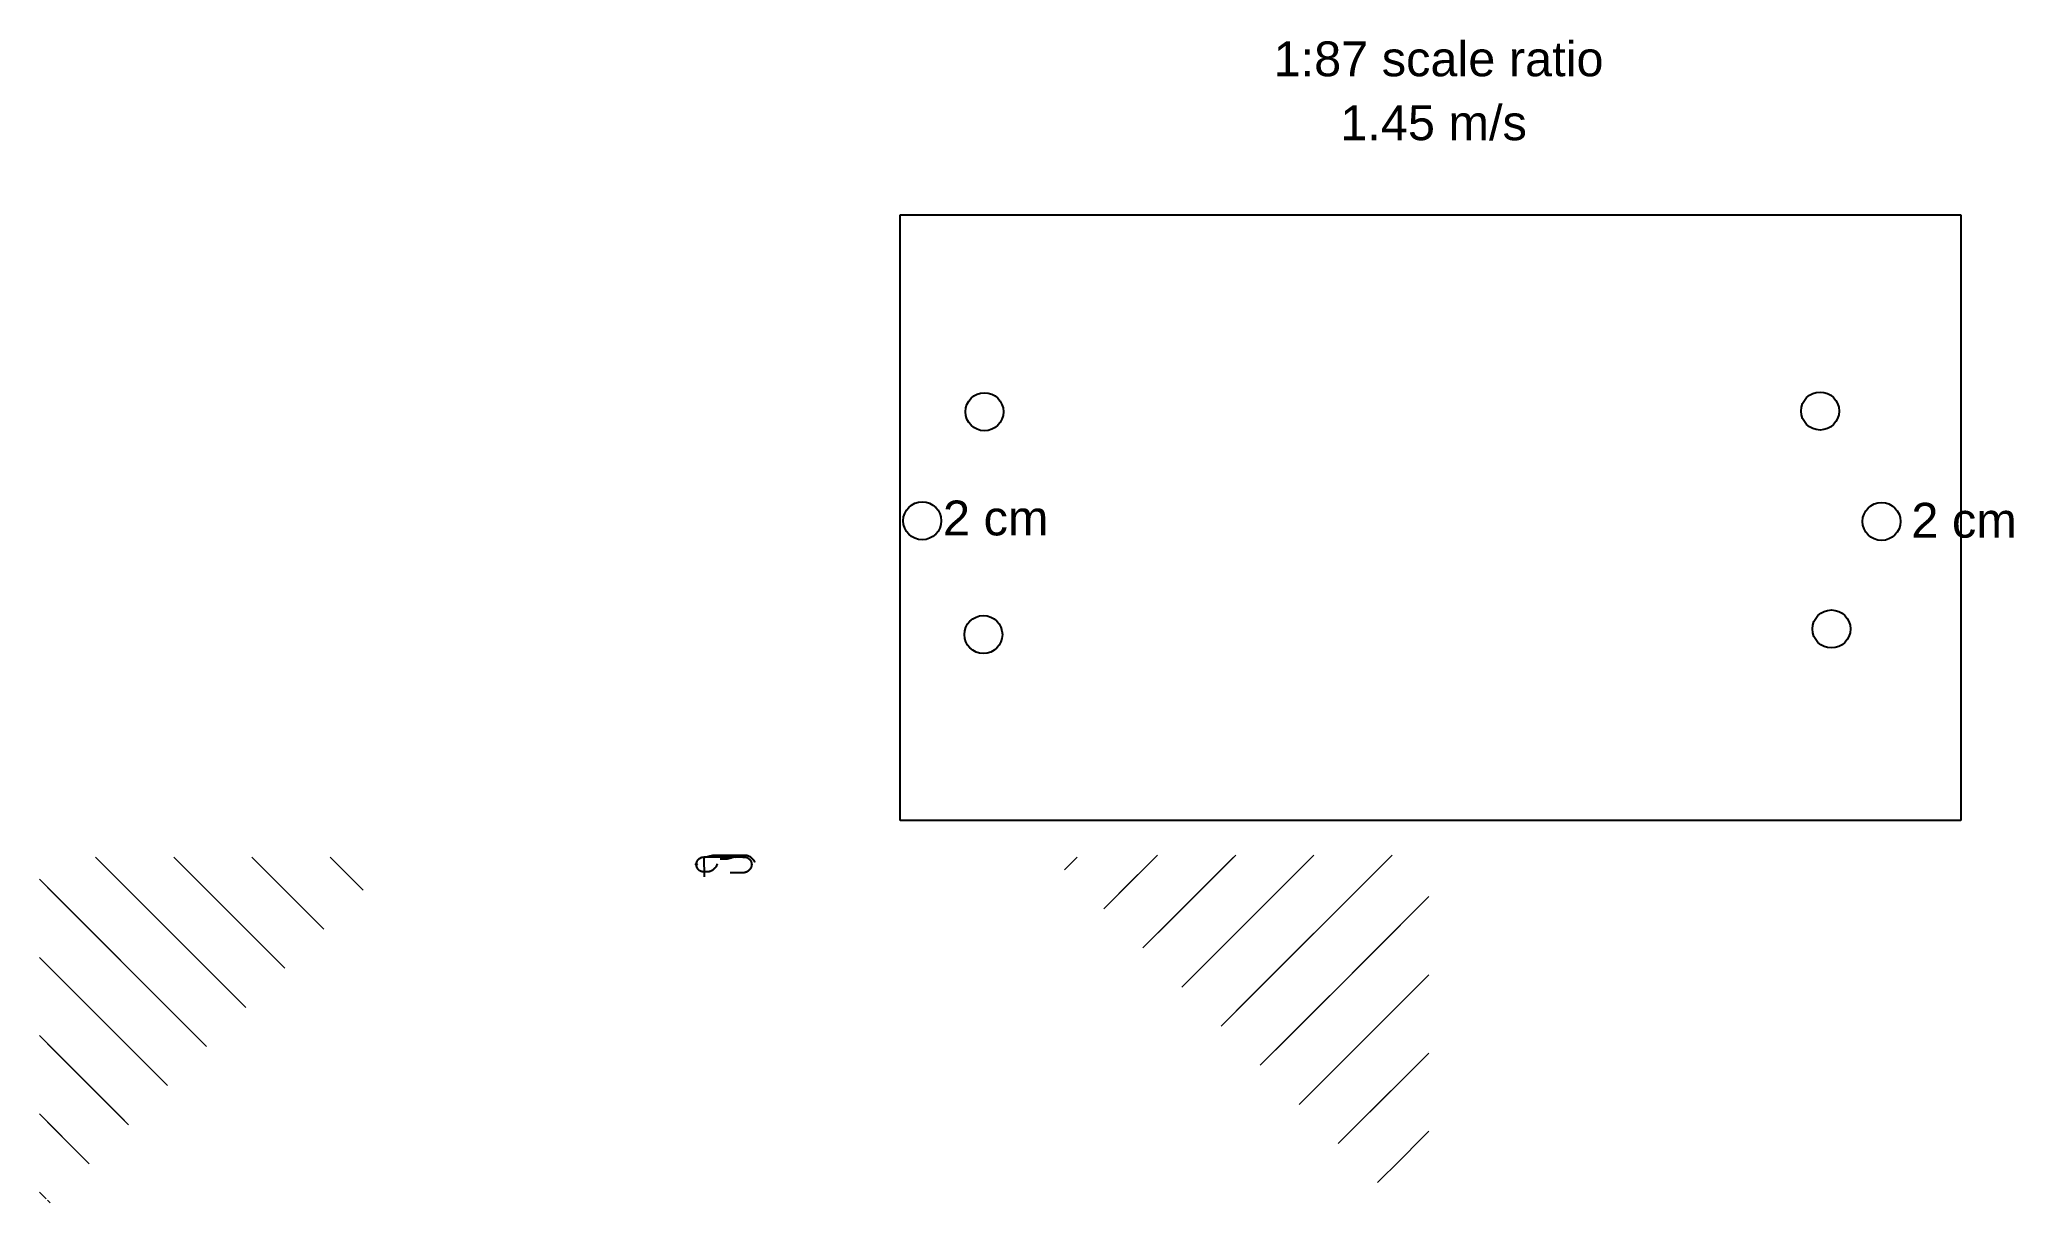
# Model space of a CAD drawing. Header units: millimetres. Extents: x -3814 to 7521, y -2000 to 4694.
import ezdxf

# ---------------------------------------------------------------- set-up
doc = ezdxf.new("R2010")
doc.units = ezdxf.units.MM
doc.layers.add('AdditionalProps', color=7, linetype='Continuous')
doc.layers.add('Switches', color=255, linetype='Continuous', lineweight=0)
doc.layers.add('Tracks', color=7, linetype='Continuous', lineweight=25)
doc.styles.get("Standard").update_dxf_attribs({"font": 'arial.ttf'})
picture_1 = doc.add_image_def('image1.jpg', size_in_pixel=(1322, 755))

# ---------------------------------------------------------------- blocks, each defined once
blk = doc.blocks.new('Switch')
at = {"layer": 'Switches', "lineweight": 0}
h = blk.add_hatch(dxfattribs=at)
h.set_pattern_fill('ANSI31', color=256, scale=100)
h.set_pattern_definition([(45, (-89845.7, -4705597.04), (-224.506403, 224.506403), [])])
h.paths.add_polyline_path([(4000, -2000), (4000, 0), (2000, 0)], is_closed=False)
at = {"layer": 'AdditionalProps', "lineweight": 0}
blk.add_line((0, 0), (0, 0), dxfattribs=at)
blk.add_line((0, 0), (0, 0), dxfattribs=at)
blk.add_circle((0, 0), 0.5, dxfattribs=at)
at = {"layer": 'Switches', "color": 0, "linetype": 'ByBlock', "lineweight": 0, "transparency": 16777216}
blk.add_lwpolyline([(4, 0), (8, -4), (8, 0), (0, 0)], close=True, dxfattribs=at)
at = {"lineweight": 0}
blk.add_attdef('NAME', (-4, -3), '', height=2, dxfattribs=at)
at = {"layer": 'AdditionalProps', "color": 7, "lineweight": 0, "true_color": 0xffffff}
blk.add_attdef('type', (-4, -5), '', height=2, dxfattribs=at)

msp = doc.modelspace()

# ---------------------------------------------------------------- linework, layer by layer
msp.add_lwpolyline([(0, 0), (2, -113)])
at = {"color": 3}
for centre in [(1612, 2557), (6410, 2561), (1606, 1278), (6475, 1310)]:
    msp.add_circle(centre, 109, dxfattribs=at)
at = {"color": 1}
for centre in [(1255, 1931), (6763, 1927)]:
    msp.add_circle(centre, 109, dxfattribs=at)
msp.add_circle((-42, -41), 3.85)
at = {"layer": 'Tracks'}
for points in [[(77, -40), (77, -41), (77, -42), (76, -43), (76, -43), (76, -44), (75, -45), (75, -46), (75, -47), (74, -48), (74, -49), (73, -50), (73, -50), (73, -51), (72, -52), (72, -53), (71, -54), (71, -55), (70, -55), (70, -56), (69, -57), (69, -58), (68, -59), (67, -59), (67, -60), (66, -61), (66, -62), (65, -62), (64, -63), (64, -64), (63, -64), (62, -65), (62, -66), (61, -66), (60, -67), (60, -68), (59, -68), (58, -69), (57, -69), (57, -70), (56, -71), (55, -71), (54, -72), (54, -72), (53, -73), (52, -74), (51, -74), (51, -75), (50, -75), (49, -76), (48, -76), (47, -77), (47, -77), (46, -78), (45, -78), (44, -79), (43, -79), (42, -80), (42, -80), (41, -80), (40, -81), (39, -81), (38, -82), (37, -82), (36, -82), (35, -83), (34, -83), (34, -83), (33, -83), (32, -83), (31, -84), (30, -84), (29, -84), (28, -84), (27, -84), (26, -84), (25, -84), (24, -84), (23, -84), (22, -84), (21, -84), (20, -84), (19, -84), (18, -84), (17, -84), (16, -84), (15, -84), (14, -84), (13, -84), (13, -84), (12, -84), (11, -84), (10, -84), (9, -84), (8, -84), (7, -84), (6, -84), (5, -84), (4, -84), (3, -84), (2, -84), (1, -84), (0, -84), (-1, -84), (-2, -84), (-3, -84), (-4, -84), (-5, -84), (-6, -84), (-7, -84), (-8, -84), (-9, -83), (-10, -83), (-10, -83), (-11, -83), (-12, -83), (-13, -82), (-14, -82), (-15, -82), (-16, -81), (-17, -81), (-18, -80), (-19, -80), (-19, -80), (-20, -79), (-21, -79), (-22, -78), (-23, -78), (-24, -77), (-24, -77), (-25, -76), (-26, -76), (-27, -75), (-27, -74), (-28, -74), (-29, -73), (-29, -72), (-30, -72), (-31, -71), (-31, -70), (-32, -70), (-33, -69), (-33, -68), (-34, -67), (-34, -67), (-35, -66), (-36, -65), (-36, -64), (-37, -63), (-37, -62), (-37, -62), (-38, -61), (-38, -60), (-39, -59), (-39, -58), (-39, -57), (-40, -56), (-40, -55), (-40, -54), (-41, -54), (-41, -53), (-41, -52), (-41, -51), (-41, -50), (-42, -49), (-42, -48), (-42, -47), (-42, -46), (-42, -45), (-42, -44), (-42, -43), (-42, -42), (-42, -41), (-42, -40), (-42, -39), (-42, -38), (-42, -37), (-42, -36), (-42, -35), (-41, -35), (-41, -34), (-41, -33), (-41, -32), (-41, -31), (-40, -30), (-40, -29), (-40, -28), (-39, -27), (-39, -26), (-39, -25), (-38, -25), (-38, -24), (-37, -23), (-37, -22), (-37, -21), (-36, -20), (-36, -19), (-35, -19), (-34, -18), (-34, -17), (-33, -16), (-33, -16), (-32, -15), (-31, -14), (-31, -13), (-30, -13), (-29, -12), (-29, -11), (-28, -11), (-27, -10), (-27, -9), (-26, -9), (-25, -8), (-24, -8), (-24, -7), (-23, -7), (-22, -6), (-21, -6), (-20, -5), (-19, -5), (-19, -4), (-18, -4), (-17, -3), (-16, -3), (-15, -3), (-14, -2), (-13, -2), (-12, -2), (-11, -2), (-10, -1), (-10, -1), (-9, -1), (-8, -1), (-7, -1), (-6, 0), (-5, 0), (-4, 0), (-3, 0), (-2, 0), (-1, 0), (0, 0)], [(0, 0), (1, 0), (2, 0), (3, 0), (4, 0), (5, 0), (6, 0), (7, 0), (8, 0), (9, 0), (9, 0), (10, 1), (11, 1), (12, 1), (13, 1), (14, 1), (15, 1), (16, 1), (17, 2), (18, 2), (19, 2), (20, 2), (21, 2), (22, 3), (23, 3), (23, 3), (24, 3), (25, 4), (26, 4), (27, 4), (28, 4), (29, 5), (30, 5), (31, 5), (32, 5), (33, 6), (34, 6), (35, 6), (36, 6), (36, 7), (37, 7), (38, 7), (39, 7), (40, 8), (41, 8), (42, 8), (43, 8), (44, 9), (45, 9), (46, 9), (47, 9), (48, 10), (48, 10), (49, 10), (50, 10), (51, 10), (52, 11), (53, 11), (54, 11), (55, 11), (56, 11), (57, 11), (58, 12), (59, 12), (60, 12), (61, 12), (62, 12), (62, 12), (63, 12), (64, 12), (65, 12), (66, 12), (67, 12), (68, 12), (69, 12), (70, 12), (71, 12), (72, 12), (73, 12), (74, 12), (75, 12), (76, 12), (77, 12), (78, 12), (79, 12), (80, 12), (81, 12), (82, 12), (83, 12), (84, 12), (85, 12), (85, 12), (86, 12), (87, 12), (88, 12), (89, 12), (90, 12), (91, 12), (92, 12), (93, 12), (94, 12), (95, 12), (96, 12), (97, 12), (98, 12), (99, 12), (100, 12), (101, 12), (102, 12), (103, 12), (104, 12), (105, 12), (106, 12), (107, 12), (108, 12), (109, 12), (110, 12), (111, 12), (111, 12), (112, 12), (113, 12), (114, 12), (115, 12), (116, 12), (117, 12), (118, 12), (119, 12), (120, 12), (121, 12), (122, 12), (123, 12), (124, 12), (125, 12), (126, 12), (127, 12), (128, 12), (129, 12), (130, 12), (131, 12), (132, 12), (133, 12), (134, 12), (135, 12), (136, 12), (136, 12), (137, 12), (138, 12), (139, 12), (140, 12), (141, 12), (142, 12), (143, 12), (144, 12), (145, 12), (146, 12), (147, 12), (148, 12), (149, 12), (150, 12), (151, 12), (152, 12), (153, 12), (154, 12), (155, 12), (156, 12), (157, 12), (158, 12), (158, 12), (159, 12), (160, 12), (161, 12), (162, 12), (163, 12)], [(186, 0), (185, 0), (184, 0), (183, 0), (183, 0), (182, 0), (181, 0), (180, 0), (179, 0), (178, 0), (177, 0), (176, 0), (175, 0), (174, 0), (173, 0), (172, 0), (171, 0), (170, 0), (169, 0), (168, 0), (167, 0), (166, 0), (165, 0), (164, 0), (163, 0), (162, 0), (161, 0), (161, 0), (160, 0), (159, 0), (158, 0), (157, 0), (156, 0), (155, 0), (154, 0), (153, 0), (152, 0), (151, 0), (150, 0), (149, 0), (148, 0), (147, 0), (146, 0), (145, 0), (144, 0), (143, 0), (142, 0), (141, 0), (140, 0), (139, 0), (138, 0), (137, 0), (136, 0), (136, 0), (135, 0), (134, 0), (133, 0), (132, 0), (131, 0), (130, 0), (129, 0), (128, 0), (127, 0), (126, 0), (125, 0), (124, 0), (123, 0), (122, 0), (121, 0), (120, 0), (119, 0), (118, 0), (117, 0), (116, 0), (115, 0), (114, 0), (113, 0), (112, 0), (111, 0), (111, 0), (110, 0), (109, 0), (108, 0), (107, 0), (106, 0), (105, 0), (104, 0), (103, 0), (102, 0), (101, 0), (100, 0), (99, 0), (98, 0), (97, 0), (96, 0), (95, 0), (94, 0), (93, 0), (92, 0), (91, 0), (90, 0), (89, 0), (88, 0), (87, 0), (86, 0), (85, 0), (85, 0), (84, 0), (83, 0), (82, 0), (81, 0), (80, 0), (79, 0), (78, 0), (77, 0), (76, 0), (75, 0), (74, 0), (73, 0), (72, 0), (71, 0), (70, 0), (69, 0), (68, 0), (67, 0), (66, 0), (65, 0), (64, 0), (63, 0), (62, 0), (61, 0), (60, 0), (60, 0), (59, 0), (58, 0), (57, 0), (56, 0), (55, 0), (54, 0), (53, 0), (52, 0), (51, 0), (50, 0), (49, 0), (48, 0), (47, 0), (46, 0), (45, 0), (44, 0), (43, 0), (42, 0), (41, 0), (40, 0), (39, 0), (38, 0), (37, 0), (36, 0), (35, 0), (34, 0), (34, 0), (33, 0), (32, 0), (31, 0), (30, 0), (29, 0), (28, 0), (27, 0), (26, 0), (25, 0), (24, 0), (23, 0), (22, 0), (21, 0), (20, 0), (19, 0), (18, 0), (17, 0), (16, 0), (15, 0), (14, 0), (13, 0), (12, 0), (11, 0), (11, 0), (10, 0), (9, 0), (8, 0), (7, 0), (6, 0), (5, 0), (4, 0), (0, 0)], [(163, 12), (164, 12), (165, 12), (166, 12), (167, 12), (168, 12), (169, 12), (170, 12), (171, 12), (172, 12), (173, 12), (174, 12), (175, 12), (176, 12), (177, 12), (178, 12), (179, 12), (180, 12), (180, 12), (181, 12), (182, 12), (183, 12), (184, 12), (185, 12), (186, 12), (187, 12), (188, 12), (189, 12), (190, 12), (191, 12), (192, 12), (193, 12), (194, 12), (195, 12), (196, 12), (197, 12), (198, 12), (199, 12), (200, 12), (201, 12), (202, 12), (203, 12), (204, 12), (205, 12), (205, 12), (206, 12), (207, 12), (208, 12), (209, 12), (210, 12), (211, 12), (212, 12), (213, 12), (214, 12), (215, 12), (216, 12), (217, 12), (218, 12), (219, 12), (220, 12), (221, 12), (222, 12), (223, 12), (224, 12), (225, 12), (226, 12), (227, 12), (227, 12), (228, 12), (229, 12), (230, 12), (231, 12), (232, 12), (233, 12), (234, 12), (235, 12), (236, 12), (237, 12), (238, 12), (239, 12), (240, 12), (241, 12), (242, 12), (243, 12), (244, 12), (245, 11), (246, 11), (246, 11), (247, 11), (248, 11), (249, 10), (250, 10), (251, 10), (252, 9), (253, 9), (254, 9), (255, 8), (256, 8), (256, 8), (257, 7), (258, 7), (259, 6), (260, 6), (261, 6), (261, 5), (262, 5), (263, 4), (264, 4), (265, 3), (266, 3), (266, 2), (267, 2), (268, 1), (269, 0), (269, 0), (270, -1), (271, -1), (272, -2), (272, -2), (273, -3), (274, -4), (275, -4), (275, -5), (276, -5), (277, -6), (278, -7), (278, -7), (279, -8), (280, -9), (280, -9), (281, -10), (282, -11), (282, -11), (283, -12), (283, -13), (284, -14), (285, -14), (285, -15), (286, -16), (286, -17), (287, -18), (287, -19), (288, -19), (288, -20), (289, -21), (289, -22), (289, -23), (290, -24), (290, -25), (290, -26), (291, -26), (291, -27), (291, -28)], [(163, 12), (164, 12), (165, 12), (166, 12), (167, 12), (168, 12), (169, 12), (170, 12), (171, 12), (172, 12), (173, 12), (174, 12), (175, 12), (176, 12), (177, 11), (177, 11), (178, 11), (179, 11), (180, 11), (181, 11), (182, 10), (183, 10), (184, 10), (185, 10), (186, 10), (187, 9), (188, 9), (189, 9), (190, 9), (190, 8), (191, 8), (192, 8), (193, 8), (194, 7), (195, 7), (196, 7), (197, 7), (198, 6), (199, 6), (200, 6), (201, 6), (202, 5), (202, 5), (203, 5), (204, 5), (205, 4), (206, 4), (207, 4), (208, 4), (209, 3), (210, 3), (211, 3), (212, 3), (213, 2), (214, 2), (214, 2), (215, 2), (216, 2), (217, 1), (218, 1), (219, 1), (220, 1), (221, 1), (222, 1), (223, 1), (224, 0), (225, 0), (226, 0), (227, 0), (228, 0), (229, 0), (230, 0), (231, 0), (231, 0), (232, 0), (233, 0)], [(186, 0), (185, 0), (184, 0), (184, 0), (183, 0), (182, 0), (181, 0), (180, 0), (179, 0), (178, 0), (177, 0), (176, -1), (175, -1), (174, -1), (173, -1), (172, -1), (171, -1), (170, -1), (169, -2), (168, -2), (167, -2), (167, -2), (166, -2), (165, -3), (164, -3), (163, -3), (162, -3), (161, -4), (160, -4), (159, -4), (158, -4), (157, -5), (156, -5), (155, -5), (155, -5), (154, -6), (153, -6), (152, -6), (151, -6), (150, -7), (149, -7), (148, -7), (147, -7), (146, -8), (145, -8), (144, -8), (143, -8), (142, -9), (141, -9), (141, -9), (140, -9), (139, -10), (138, -10), (137, -10), (136, -10), (135, -10), (134, -11), (133, -11), (132, -11), (131, -11), (130, -11), (129, -11), (128, -11), (127, -12), (127, -12), (126, -12), (125, -12), (124, -12), (123, -12), (122, -12), (121, -12), (120, -12), (119, -12), (118, -12), (117, -12), (116, -12), (115, -12), (114, -12), (113, -12), (112, -12), (111, -12), (110, -12), (109, -12), (108, -12), (107, -12), (106, -12), (106, -12), (105, -12), (104, -12), (103, -12), (102, -12), (101, -12), (100, -12), (99, -12), (98, -12), (97, -12), (96, -12), (95, -12), (94, -12)], [(233, 0), (234, 0), (235, 0), (236, 0), (237, 0), (238, 0), (239, 0), (240, -1), (241, -1), (242, -1), (243, -1), (244, -1), (245, -2), (246, -2), (247, -2), (247, -2), (248, -3), (249, -3), (250, -3), (251, -4), (252, -4), (253, -5), (254, -5), (254, -6), (255, -6), (256, -7), (257, -7), (258, -8), (258, -8), (259, -9), (260, -9), (261, -10), (261, -11), (262, -11), (263, -12), (264, -13), (264, -13), (265, -14), (265, -15), (266, -16), (267, -16), (267, -17), (268, -18), (268, -19), (269, -19), (269, -20), (270, -21), (270, -22), (271, -23), (271, -24), (272, -25), (272, -25), (272, -26), (273, -27), (273, -28), (273, -29), (274, -30), (274, -31), (274, -32), (274, -33), (275, -34), (275, -35), (275, -35), (275, -36), (275, -37), (275, -38), (275, -39), (276, -40), (276, -41), (276, -42), (276, -43), (276, -44), (275, -45), (275, -46), (275, -47), (275, -48), (275, -49), (275, -50), (275, -51), (274, -52), (274, -53), (274, -54), (274, -54), (273, -55), (273, -56), (273, -57), (272, -58), (272, -59), (272, -60), (271, -61), (271, -62), (270, -62), (270, -63), (269, -64), (269, -65), (268, -66), (268, -67), (267, -67), (267, -68), (266, -69), (266, -70), (265, -70), (264, -71), (264, -72), (263, -73), (263, -73), (262, -74), (261, -75), (261, -75), (260, -76), (259, -77), (258, -77), (258, -78), (257, -78), (256, -79), (255, -80), (255, -80), (254, -81), (253, -81), (252, -82), (252, -82), (251, -83), (250, -83), (249, -84), (248, -84), (247, -85), (247, -85), (246, -85), (245, -86), (244, -86), (243, -87), (242, -87), (241, -87), (240, -88), (240, -88), (239, -88), (238, -88), (237, -89), (236, -89), (235, -89), (234, -89), (233, -90), (232, -90), (231, -90), (230, -90), (229, -90), (228, -90), (227, -90), (226, -90), (226, -90), (225, -91), (224, -91), (223, -91), (222, -91), (221, -91), (220, -91), (219, -91), (218, -91), (217, -91), (216, -91), (215, -91), (214, -91), (213, -91), (212, -91), (211, -91), (210, -91), (209, -91), (208, -91), (207, -91), (206, -91), (205, -91), (204, -91), (203, -91), (202, -91), (201, -91), (201, -91), (200, -91), (199, -91), (198, -91), (197, -91), (196, -91), (195, -91), (194, -91), (193, -91), (192, -91), (191, -91), (190, -91), (189, -91), (188, -91), (187, -91), (186, -91), (185, -91), (184, -91), (183, -91), (182, -91), (181, -91), (180, -91), (179, -91), (179, -91), (178, -91), (177, -91), (176, -91), (175, -91), (174, -91), (173, -91), (172, -91), (171, -91), (170, -91), (169, -91), (168, -91), (167, -91), (166, -91), (165, -91), (164, -91), (163, -91), (162, -91), (161, -91), (160, -91), (159, -91), (158, -91), (157, -91), (157, -91), (156, -91), (155, -91), (154, -91), (153, -91), (152, -91)], [(233, 0), (232, 0), (231, 0), (230, 0), (230, 0), (229, 0), (228, 0), (227, 0), (226, 0), (225, 0), (224, 0), (223, 0), (222, 0), (221, 0), (220, 0), (219, 0), (218, 0), (217, 0), (216, 0), (215, 0), (214, 0), (213, 0), (212, 0), (211, 0), (210, 0), (209, 0), (208, 0), (208, 0), (207, 0), (206, 0), (205, 0), (204, 0), (203, 0), (202, 0), (201, 0), (200, 0), (199, 0), (198, 0), (197, 0), (196, 0), (195, 0), (194, 0), (193, 0), (192, 0), (191, 0), (190, 0), (189, 0), (186, 0)]]:
    msp.add_lwpolyline(points, dxfattribs=at)

# ---------------------------------------------------------------- block references
at = {"layer": 'Switches', "lineweight": 0}
ref = msp.add_blockref('Switch', (186, 0), dxfattribs=dict(at, xscale=-1))
ref.add_attrib('NAME', '10W2', (177, 3), dxfattribs={"layer": '0', "lineweight": 0, "height": 2})
ref = msp.add_blockref('Switch', (233, 0), dxfattribs=dict(at, xscale=-1))
ref.add_attrib('NAME', '10W4', (224, 3), dxfattribs={"layer": '0', "lineweight": 0, "height": 2})
ref = msp.add_blockref('Switch', (0, 0), dxfattribs=at)
ref.add_attrib('NAME', '10W1', (6, 3), dxfattribs={"layer": '0', "lineweight": 0, "height": 2})
ref = msp.add_blockref('Switch', (163, 12), dxfattribs=at)
ref.add_attrib('NAME', '10W3', (170, 15), dxfattribs={"layer": '0', "lineweight": 0, "height": 2})

# ---------------------------------------------------------------- texts
at = {"color": 1, "char_height": 200, "attachment_point": 1}
for s, width, insert in [('1:87 scale ratio', 2617.14, (3272, 4683)), ('1.45 m/s', 1298.1, (3655, 4316)), ('2 cm', 1298.1, (1374, 2047)), ('2 cm', 1298.1, (6934, 2034))]:
    msp.add_mtext_dynamic_manual_height_columns(s, width=width, gutter_width=12.5, heights=[0], dxfattribs=dict(at, insert=insert))

# ---------------------------------------------------------------- pictures from other files: only their frames are drawn
image = msp.add_image(picture_1, insert=(1128, 210), size_in_units=(6090, 3478), dxfattribs=dict(fade=49))
image.dxf.flags = 7

doc.saveas('drawing.dxf')
